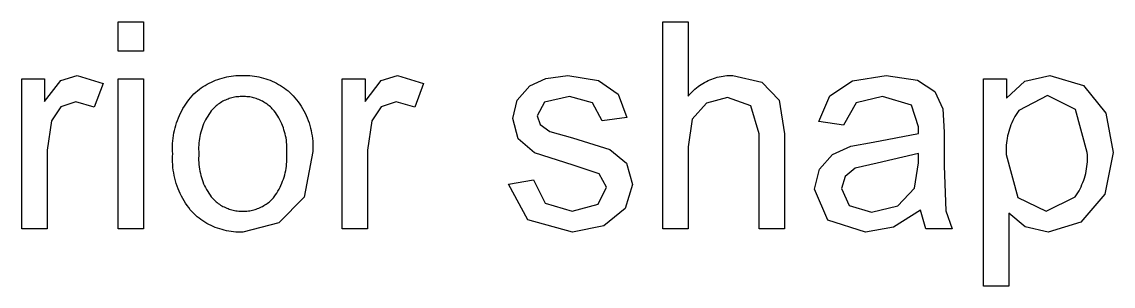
# Model space of a CAD drawing. Header units: inches. Extents: x 0 to 97, y -45 to 96.
# Drawn here: x 70.31 to 80.88, y -34.48 to -31.93 of the extents above; entities that cross this region are included whole.
import ezdxf

# ---------------------------------------------------------------- set-up
doc = ezdxf.new("R2010")
doc.units = ezdxf.units.IN
doc.header["$MEASUREMENT"] = 0
doc.layers.add('Information', color=7, linetype='Continuous', true_color=0x000000)

msp = doc.modelspace()

# ---------------------------------------------------------------- linework, layer by layer
at = {"layer": 'Information'}
for p, q in [((71.242, -32.21), (71.242, -31.928)), ((71.242, -31.928), (71.487, -31.928)), ((71.487, -31.928), (71.487, -32.21)), ((76.515, -33.927), (76.515, -31.928)), ((76.515, -31.928), (76.761, -31.928)), ((76.761, -31.928), (76.761, -32.645)), ((71.487, -32.21), (71.242, -32.21)), ((70.685, -32.495), (70.843, -32.446)), ((70.843, -32.446), (71.095, -32.525)), ((72.359, -32.45), (72.381, -32.448)), ((72.381, -32.448), (72.404, -32.447)), ((72.404, -32.447), (72.426, -32.446)), ((72.426, -32.446), (72.449, -32.446)), ((72.449, -32.446), (72.471, -32.446)), ((72.471, -32.446), (72.494, -32.446)), ((72.494, -32.446), (72.516, -32.447)), ((72.516, -32.447), (72.539, -32.449)), ((72.539, -32.449), (72.561, -32.452)), ((73.788, -32.495), (73.945, -32.446)), ((73.945, -32.446), (74.198, -32.525)), ((75.383, -32.476), (75.595, -32.446)), ((75.595, -32.446), (75.894, -32.495)), ((77.118, -32.45), (77.137, -32.448)), ((77.137, -32.448), (77.156, -32.447)), ((77.156, -32.447), (77.175, -32.446)), ((77.175, -32.446), (77.194, -32.446)), ((77.194, -32.446), (77.474, -32.51)), ((78.352, -32.497), (78.68, -32.446)), ((78.68, -32.446), (78.982, -32.49)), ((80.023, -32.501), (80.264, -32.446)), ((80.264, -32.446), (80.592, -32.542)), ((70.308, -33.927), (70.308, -32.479)), ((70.308, -32.479), (70.529, -32.479)), ((70.529, -32.479), (70.529, -32.698)), ((70.529, -32.698), (70.685, -32.495)), ((71.095, -32.525), (71.01, -32.753)), ((71.242, -33.927), (71.242, -32.479)), ((71.242, -32.479), (71.487, -32.479)), ((71.487, -32.479), (71.487, -33.927)), ((72.046, -32.566), (72.065, -32.554)), ((72.065, -32.554), (72.084, -32.542)), ((72.084, -32.542), (72.104, -32.531)), ((72.104, -32.531), (72.123, -32.52)), ((72.123, -32.52), (72.144, -32.51)), ((72.144, -32.51), (72.164, -32.501)), ((72.164, -32.501), (72.185, -32.492)), ((72.185, -32.492), (72.206, -32.485)), ((72.206, -32.485), (72.227, -32.477)), ((72.227, -32.477), (72.249, -32.471)), ((72.249, -32.471), (72.27, -32.465)), ((72.27, -32.465), (72.292, -32.46)), ((72.292, -32.46), (72.314, -32.456)), ((72.314, -32.456), (72.337, -32.453)), ((72.337, -32.453), (72.359, -32.45)), ((72.561, -32.452), (72.583, -32.456)), ((72.583, -32.456), (72.605, -32.46)), ((72.605, -32.46), (72.627, -32.465)), ((72.627, -32.465), (72.649, -32.471)), ((72.649, -32.471), (72.671, -32.477)), ((72.671, -32.477), (72.692, -32.484)), ((72.692, -32.484), (72.713, -32.492)), ((72.713, -32.492), (72.734, -32.501)), ((72.734, -32.501), (72.754, -32.511)), ((72.754, -32.511), (72.775, -32.521)), ((72.775, -32.521), (72.794, -32.532)), ((72.794, -32.532), (72.814, -32.543)), ((72.814, -32.543), (72.833, -32.556)), ((73.411, -33.927), (73.411, -32.479)), ((73.411, -32.479), (73.632, -32.479)), ((73.632, -32.479), (73.632, -32.698)), ((73.632, -32.698), (73.788, -32.495)), ((74.198, -32.525), (74.113, -32.753)), ((75.106, -32.684), (75.227, -32.547)), ((75.227, -32.547), (75.383, -32.476)), ((75.894, -32.495), (76.084, -32.628)), ((76.842, -32.566), (76.857, -32.554)), ((76.857, -32.554), (76.872, -32.543)), ((76.872, -32.543), (76.888, -32.533)), ((76.888, -32.533), (76.904, -32.523)), ((76.904, -32.523), (76.921, -32.513)), ((76.921, -32.513), (76.938, -32.504)), ((76.938, -32.504), (76.955, -32.496)), ((76.955, -32.496), (76.972, -32.489)), ((76.972, -32.489), (76.99, -32.482)), ((76.99, -32.482), (77.008, -32.475)), ((77.008, -32.475), (77.026, -32.469)), ((77.026, -32.469), (77.044, -32.464)), ((77.044, -32.464), (77.062, -32.46)), ((77.062, -32.46), (77.081, -32.456)), ((77.081, -32.456), (77.1, -32.453)), ((77.1, -32.453), (77.118, -32.45)), ((77.474, -32.51), (77.643, -32.685)), ((78.135, -32.643), (78.352, -32.497)), ((78.982, -32.49), (79.152, -32.6)), ((79.621, -34.482), (79.621, -32.479)), ((79.621, -32.479), (79.845, -32.479)), ((79.845, -32.479), (79.845, -32.667)), ((79.845, -32.667), (80.023, -32.501)), ((80.592, -32.542), (80.806, -32.811)), ((71.942, -32.663), (71.958, -32.644)), ((71.958, -32.644), (71.975, -32.625)), ((71.975, -32.625), (71.993, -32.607)), ((71.993, -32.607), (72.01, -32.593)), ((72.01, -32.593), (72.028, -32.579)), ((72.028, -32.579), (72.046, -32.566)), ((72.356, -32.659), (72.343, -32.662)), ((72.369, -32.656), (72.356, -32.659)), ((72.382, -32.654), (72.369, -32.656)), ((72.395, -32.652), (72.382, -32.654)), ((72.409, -32.651), (72.395, -32.652)), ((72.422, -32.65), (72.409, -32.651)), ((72.435, -32.649), (72.422, -32.65)), ((72.449, -32.649), (72.435, -32.649)), ((72.462, -32.649), (72.449, -32.649)), ((72.475, -32.65), (72.462, -32.649)), ((72.488, -32.651), (72.475, -32.65)), ((72.501, -32.652), (72.488, -32.651)), ((72.515, -32.654), (72.501, -32.652)), ((72.528, -32.656), (72.515, -32.654)), ((72.541, -32.659), (72.528, -32.656)), ((72.553, -32.662), (72.541, -32.659)), ((72.833, -32.556), (72.851, -32.568)), ((72.851, -32.568), (72.869, -32.582)), ((72.869, -32.582), (72.887, -32.596)), ((72.887, -32.596), (72.904, -32.611)), ((72.904, -32.611), (72.921, -32.626)), ((72.921, -32.626), (72.937, -32.642)), ((72.937, -32.642), (72.953, -32.661)), ((75.613, -32.648), (75.371, -32.704)), ((75.834, -32.711), (75.613, -32.648)), ((76.084, -32.628), (76.169, -32.853)), ((76.761, -32.645), (76.773, -32.631)), ((76.773, -32.631), (76.786, -32.617)), ((76.786, -32.617), (76.799, -32.603)), ((76.799, -32.603), (76.813, -32.59)), ((76.813, -32.59), (76.827, -32.578)), ((76.827, -32.578), (76.842, -32.566)), ((77.144, -32.658), (76.939, -32.714)), ((77.369, -32.741), (77.144, -32.658)), ((78.027, -32.892), (78.135, -32.643)), ((78.645, -32.649), (78.389, -32.71)), ((78.924, -32.733), (78.645, -32.649)), ((79.152, -32.6), (79.228, -32.767)), ((80.241, -32.639), (79.964, -32.785)), ((80.513, -32.776), (80.241, -32.639)), ((70.686, -32.748), (70.594, -32.883)), ((70.83, -32.7), (70.686, -32.748)), ((71.01, -32.753), (70.83, -32.7)), ((71.857, -32.788), (71.869, -32.766)), ((71.869, -32.766), (71.882, -32.744)), ((71.882, -32.744), (71.896, -32.723)), ((71.896, -32.723), (71.91, -32.703)), ((71.91, -32.703), (71.926, -32.682)), ((71.926, -32.682), (71.942, -32.663)), ((72.17, -32.758), (72.161, -32.767)), ((72.18, -32.749), (72.17, -32.758)), ((72.19, -32.74), (72.18, -32.749)), ((72.201, -32.732), (72.19, -32.74)), ((72.211, -32.724), (72.201, -32.732)), ((72.222, -32.716), (72.211, -32.724)), ((72.233, -32.709), (72.222, -32.716)), ((72.245, -32.702), (72.233, -32.709)), ((72.256, -32.696), (72.245, -32.702)), ((72.268, -32.689), (72.256, -32.696)), ((72.28, -32.684), (72.268, -32.689)), ((72.292, -32.679), (72.28, -32.684)), ((72.305, -32.674), (72.292, -32.679)), ((72.317, -32.669), (72.305, -32.674)), ((72.33, -32.665), (72.317, -32.669)), ((72.343, -32.662), (72.33, -32.665)), ((72.566, -32.666), (72.553, -32.662)), ((72.579, -32.67), (72.566, -32.666)), ((72.591, -32.674), (72.579, -32.67)), ((72.604, -32.679), (72.591, -32.674)), ((72.616, -32.684), (72.604, -32.679)), ((72.628, -32.69), (72.616, -32.684)), ((72.64, -32.696), (72.628, -32.69)), ((72.651, -32.703), (72.64, -32.696)), ((72.662, -32.71), (72.651, -32.703)), ((72.673, -32.717), (72.662, -32.71)), ((72.684, -32.725), (72.673, -32.717)), ((72.695, -32.733), (72.684, -32.725)), ((72.705, -32.741), (72.695, -32.733)), ((72.715, -32.75), (72.705, -32.741)), ((72.725, -32.759), (72.715, -32.75)), ((72.734, -32.768), (72.725, -32.759)), ((72.953, -32.661), (72.969, -32.681)), ((72.969, -32.681), (72.985, -32.701)), ((72.985, -32.701), (73, -32.722)), ((73, -32.722), (73.013, -32.744)), ((73.013, -32.744), (73.027, -32.766)), ((73.027, -32.766), (73.039, -32.788)), ((73.789, -32.748), (73.697, -32.883)), ((73.933, -32.7), (73.789, -32.748)), ((74.113, -32.753), (73.933, -32.7)), ((75.062, -32.863), (75.106, -32.684)), ((75.371, -32.704), (75.299, -32.835)), ((75.929, -32.885), (75.834, -32.711)), ((76.939, -32.714), (76.802, -32.868)), ((77.449, -33.009), (77.369, -32.741)), ((77.643, -32.685), (77.695, -33.009)), ((78.389, -32.71), (78.267, -32.925)), ((78.994, -32.944), (78.924, -32.733)), ((71.815, -32.88), (71.824, -32.856)), ((71.824, -32.856), (71.834, -32.833)), ((71.834, -32.833), (71.845, -32.81)), ((71.845, -32.81), (71.857, -32.788)), ((72.097, -32.858), (72.087, -32.876)), ((72.108, -32.84), (72.097, -32.858)), ((72.119, -32.822), (72.108, -32.84)), ((72.131, -32.804), (72.119, -32.822)), ((72.143, -32.787), (72.131, -32.804)), ((72.152, -32.777), (72.143, -32.787)), ((72.161, -32.767), (72.152, -32.777)), ((72.743, -32.778), (72.734, -32.768)), ((72.752, -32.788), (72.743, -32.778)), ((72.764, -32.804), (72.752, -32.788)), ((72.776, -32.821), (72.764, -32.804)), ((72.787, -32.839), (72.776, -32.821)), ((72.798, -32.857), (72.787, -32.839)), ((72.807, -32.875), (72.798, -32.857)), ((73.039, -32.788), (73.051, -32.811)), ((73.051, -32.811), (73.062, -32.834)), ((73.062, -32.834), (73.072, -32.857)), ((73.072, -32.857), (73.081, -32.881)), ((75.116, -33.058), (75.062, -32.863)), ((75.299, -32.835), (75.329, -32.921)), ((76.169, -32.853), (75.929, -32.885)), ((76.802, -32.868), (76.761, -33.135)), ((79.228, -32.767), (79.241, -32.993)), ((79.917, -32.862), (79.906, -32.882)), ((79.927, -32.842), (79.917, -32.862)), ((79.939, -32.823), (79.927, -32.842)), ((79.951, -32.804), (79.939, -32.823)), ((79.964, -32.785), (79.951, -32.804)), ((80.627, -33.191), (80.513, -32.776)), ((80.806, -32.811), (80.878, -33.192)), ((70.594, -32.883), (70.553, -33.169)), ((71.78, -33.002), (71.786, -32.977)), ((71.786, -32.977), (71.792, -32.952)), ((71.792, -32.952), (71.799, -32.928)), ((71.799, -32.928), (71.806, -32.904)), ((71.806, -32.904), (71.815, -32.88)), ((72.048, -32.974), (72.042, -32.994)), ((72.054, -32.954), (72.048, -32.974)), ((72.061, -32.934), (72.054, -32.954)), ((72.069, -32.915), (72.061, -32.934)), ((72.078, -32.895), (72.069, -32.915)), ((72.087, -32.876), (72.078, -32.895)), ((72.817, -32.893), (72.807, -32.875)), ((72.825, -32.912), (72.817, -32.893)), ((72.833, -32.931), (72.825, -32.912)), ((72.841, -32.951), (72.833, -32.931)), ((72.847, -32.97), (72.841, -32.951)), ((72.853, -32.99), (72.847, -32.97)), ((73.081, -32.881), (73.09, -32.905)), ((73.09, -32.905), (73.097, -32.93)), ((73.097, -32.93), (73.104, -32.954)), ((73.104, -32.954), (73.11, -32.979)), ((73.697, -32.883), (73.656, -33.169)), ((75.329, -32.921), (75.423, -32.986)), ((78.267, -32.925), (78.027, -32.892)), ((78.992, -33.008), (78.994, -32.944)), ((79.873, -32.966), (79.866, -32.988)), ((79.88, -32.945), (79.873, -32.966)), ((79.888, -32.923), (79.88, -32.945)), ((79.897, -32.903), (79.888, -32.923)), ((79.906, -32.882), (79.897, -32.903)), ((71.768, -33.102), (71.77, -33.077)), ((71.77, -33.077), (71.773, -33.052)), ((71.773, -33.052), (71.776, -33.026)), ((71.776, -33.026), (71.78, -33.002)), ((72.025, -33.077), (72.023, -33.098)), ((72.028, -33.056), (72.025, -33.077)), ((72.032, -33.035), (72.028, -33.056)), ((72.036, -33.015), (72.032, -33.035)), ((72.042, -32.994), (72.036, -33.015)), ((72.858, -33.01), (72.853, -32.99)), ((72.863, -33.03), (72.858, -33.01)), ((72.867, -33.05), (72.863, -33.03)), ((72.87, -33.071), (72.867, -33.05)), ((72.872, -33.091), (72.87, -33.071)), ((73.11, -32.979), (73.115, -33.004)), ((73.115, -33.004), (73.119, -33.03)), ((73.119, -33.03), (73.122, -33.055)), ((73.122, -33.055), (73.125, -33.08)), ((73.125, -33.08), (73.127, -33.106)), ((75.274, -33.195), (75.116, -33.058)), ((75.423, -32.986), (75.64, -33.049)), ((75.64, -33.049), (76.003, -33.163)), ((77.449, -33.927), (77.449, -33.009)), ((77.695, -33.009), (77.695, -33.927)), ((78.555, -33.092), (78.992, -33.008)), ((79.241, -32.993), (79.241, -33.32)), ((79.848, -33.076), (79.845, -33.098)), ((79.851, -33.054), (79.848, -33.076)), ((79.856, -33.031), (79.851, -33.054)), ((79.861, -33.009), (79.856, -33.031)), ((79.866, -32.988), (79.861, -33.009)), ((70.553, -33.169), (70.553, -33.927)), ((71.767, -33.127), (71.768, -33.102)), ((71.767, -33.152), (71.767, -33.127)), ((71.768, -33.178), (71.767, -33.152)), ((71.77, -33.203), (71.768, -33.178)), ((72.021, -33.119), (72.02, -33.14)), ((72.02, -33.14), (72.02, -33.161)), ((72.02, -33.161), (72.021, -33.182)), ((72.023, -33.098), (72.021, -33.119)), ((72.021, -33.182), (72.022, -33.203)), ((72.874, -33.112), (72.872, -33.091)), ((72.875, -33.133), (72.874, -33.112)), ((72.874, -33.195), (72.875, -33.174)), ((72.875, -33.153), (72.875, -33.133)), ((72.875, -33.174), (72.875, -33.153)), ((73.126, -33.182), (73.042, -33.622)), ((73.127, -33.157), (73.126, -33.182)), ((73.127, -33.106), (73.127, -33.131)), ((73.127, -33.131), (73.127, -33.157)), ((73.656, -33.169), (73.656, -33.927)), ((76.003, -33.163), (76.165, -33.292)), ((76.761, -33.135), (76.761, -33.927)), ((78.16, -33.21), (78.337, -33.129)), ((78.337, -33.129), (78.555, -33.092)), ((79.843, -33.121), (79.842, -33.143)), ((79.842, -33.143), (79.842, -33.166)), ((79.842, -33.166), (79.842, -33.189)), ((79.842, -33.189), (79.843, -33.211)), ((79.845, -33.098), (79.843, -33.121)), ((71.768, -33.229), (71.77, -33.203)), ((71.768, -33.256), (71.768, -33.229)), ((71.768, -33.282), (71.768, -33.256)), ((71.77, -33.308), (71.768, -33.282)), ((72.021, -33.224), (72.02, -33.245)), ((72.02, -33.245), (72.02, -33.266)), ((72.02, -33.266), (72.021, -33.287)), ((72.022, -33.203), (72.021, -33.224)), ((72.021, -33.287), (72.023, -33.308)), ((72.873, -33.302), (72.875, -33.28)), ((72.875, -33.216), (72.874, -33.195)), ((72.876, -33.238), (72.875, -33.216)), ((72.875, -33.28), (72.876, -33.259)), ((72.876, -33.259), (72.876, -33.238)), ((75.648, -33.313), (75.274, -33.195)), ((76.165, -33.292), (76.224, -33.501)), ((78.033, -33.351), (78.16, -33.21)), ((78.592, -33.293), (78.378, -33.342)), ((78.992, -33.2), (78.592, -33.293)), ((78.953, -33.536), (78.992, -33.29)), ((78.992, -33.29), (78.992, -33.2)), ((79.843, -33.211), (79.956, -33.624)), ((80.626, -33.304), (80.628, -33.281)), ((80.629, -33.213), (80.627, -33.191)), ((80.628, -33.281), (80.629, -33.259)), ((80.629, -33.236), (80.629, -33.213)), ((80.629, -33.259), (80.629, -33.236)), ((80.878, -33.192), (80.798, -33.592)), ((71.772, -33.335), (71.77, -33.308)), ((71.775, -33.361), (71.772, -33.335)), ((71.779, -33.387), (71.775, -33.361)), ((71.784, -33.413), (71.779, -33.387)), ((72.023, -33.308), (72.025, -33.329)), ((72.025, -33.329), (72.028, -33.35)), ((72.028, -33.35), (72.032, -33.371)), ((72.032, -33.371), (72.037, -33.392)), ((72.037, -33.392), (72.042, -33.412)), ((72.854, -33.407), (72.859, -33.387)), ((72.859, -33.387), (72.864, -33.366)), ((72.864, -33.366), (72.868, -33.344)), ((72.868, -33.344), (72.871, -33.323)), ((72.871, -33.323), (72.873, -33.302)), ((75.899, -33.397), (75.648, -33.313)), ((75.971, -33.527), (75.899, -33.397)), ((77.985, -33.545), (78.033, -33.351)), ((78.378, -33.342), (78.281, -33.422)), ((79.241, -33.32), (79.256, -33.753)), ((80.606, -33.415), (80.612, -33.393)), ((80.612, -33.393), (80.617, -33.371)), ((80.617, -33.371), (80.621, -33.349)), ((80.621, -33.349), (80.624, -33.326)), ((80.624, -33.326), (80.626, -33.304)), ((71.79, -33.439), (71.784, -33.413)), ((71.796, -33.464), (71.79, -33.439)), ((71.804, -33.49), (71.796, -33.464)), ((71.812, -33.515), (71.804, -33.49)), ((72.042, -33.412), (72.048, -33.432)), ((72.048, -33.432), (72.054, -33.452)), ((72.054, -33.452), (72.062, -33.472)), ((72.062, -33.472), (72.069, -33.492)), ((72.069, -33.492), (72.078, -33.511)), ((72.818, -33.508), (72.827, -33.488)), ((72.827, -33.488), (72.834, -33.469)), ((72.834, -33.469), (72.842, -33.448)), ((72.842, -33.448), (72.848, -33.428)), ((72.848, -33.428), (72.854, -33.407)), ((75.021, -33.495), (75.264, -33.456)), ((75.21, -33.842), (75.021, -33.495)), ((75.264, -33.456), (75.378, -33.68)), ((76.224, -33.501), (76.152, -33.733)), ((78.281, -33.422), (78.247, -33.538)), ((80.567, -33.521), (80.576, -33.501)), ((80.576, -33.501), (80.585, -33.48)), ((80.585, -33.48), (80.593, -33.458)), ((80.593, -33.458), (80.6, -33.437)), ((80.6, -33.437), (80.606, -33.415)), ((71.821, -33.54), (71.812, -33.515)), ((71.831, -33.564), (71.821, -33.54)), ((71.842, -33.588), (71.831, -33.564)), ((71.854, -33.612), (71.842, -33.588)), ((71.866, -33.635), (71.854, -33.612)), ((72.078, -33.511), (72.087, -33.53)), ((72.087, -33.53), (72.097, -33.549)), ((72.097, -33.549), (72.108, -33.567)), ((72.108, -33.567), (72.119, -33.585)), ((72.119, -33.585), (72.131, -33.602)), ((72.131, -33.602), (72.143, -33.619)), ((72.753, -33.619), (72.765, -33.601)), ((72.765, -33.601), (72.777, -33.583)), ((72.777, -33.583), (72.788, -33.565)), ((72.788, -33.565), (72.799, -33.546)), ((72.799, -33.546), (72.809, -33.527)), ((72.809, -33.527), (72.818, -33.508)), ((75.89, -33.689), (75.971, -33.527)), ((78.113, -33.843), (77.985, -33.545)), ((78.247, -33.538), (78.321, -33.702)), ((78.791, -33.705), (78.953, -33.536)), ((80.511, -33.619), (80.523, -33.601)), ((80.523, -33.601), (80.535, -33.581)), ((80.535, -33.581), (80.547, -33.562)), ((80.547, -33.562), (80.557, -33.542)), ((80.557, -33.542), (80.567, -33.521)), ((80.798, -33.592), (80.566, -33.865)), ((71.88, -33.658), (71.866, -33.635)), ((71.894, -33.68), (71.88, -33.658)), ((71.908, -33.702), (71.894, -33.68)), ((71.924, -33.723), (71.908, -33.702)), ((72.143, -33.619), (72.152, -33.629)), ((72.152, -33.629), (72.161, -33.639)), ((72.161, -33.639), (72.17, -33.649)), ((72.17, -33.649), (72.18, -33.658)), ((72.18, -33.658), (72.19, -33.666)), ((72.19, -33.666), (72.201, -33.675)), ((72.201, -33.675), (72.211, -33.683)), ((72.211, -33.683), (72.222, -33.691)), ((72.222, -33.691), (72.233, -33.698)), ((72.233, -33.698), (72.245, -33.705)), ((72.245, -33.705), (72.256, -33.711)), ((72.256, -33.711), (72.268, -33.717)), ((72.268, -33.717), (72.28, -33.723)), ((72.616, -33.723), (72.628, -33.717)), ((72.628, -33.717), (72.64, -33.711)), ((72.64, -33.711), (72.652, -33.704)), ((72.652, -33.704), (72.663, -33.697)), ((72.663, -33.697), (72.674, -33.69)), ((72.674, -33.69), (72.685, -33.682)), ((72.685, -33.682), (72.696, -33.674)), ((72.696, -33.674), (72.706, -33.666)), ((72.706, -33.666), (72.716, -33.657)), ((72.716, -33.657), (72.725, -33.648)), ((72.725, -33.648), (72.735, -33.639)), ((72.735, -33.639), (72.744, -33.629)), ((72.744, -33.629), (72.753, -33.619)), ((73.042, -33.622), (72.798, -33.871)), ((75.378, -33.68), (75.639, -33.758)), ((75.639, -33.758), (75.89, -33.689)), ((78.321, -33.702), (78.538, -33.767)), ((78.538, -33.767), (78.791, -33.705)), ((79.956, -33.624), (80.23, -33.758)), ((80.23, -33.758), (80.511, -33.619)), ((71.94, -33.744), (71.924, -33.723)), ((71.957, -33.765), (71.94, -33.744)), ((71.973, -33.781), (71.957, -33.765)), ((71.99, -33.796), (71.973, -33.781)), ((72.007, -33.811), (71.99, -33.796)), ((72.025, -33.825), (72.007, -33.811)), ((72.28, -33.723), (72.292, -33.728)), ((72.292, -33.728), (72.305, -33.733)), ((72.305, -33.733), (72.317, -33.738)), ((72.317, -33.738), (72.33, -33.742)), ((72.33, -33.742), (72.343, -33.745)), ((72.343, -33.745), (72.356, -33.749)), ((72.356, -33.749), (72.369, -33.751)), ((72.369, -33.751), (72.382, -33.753)), ((72.382, -33.753), (72.395, -33.755)), ((72.395, -33.755), (72.409, -33.757)), ((72.409, -33.757), (72.422, -33.757)), ((72.422, -33.757), (72.435, -33.758)), ((72.435, -33.758), (72.449, -33.758)), ((72.449, -33.758), (72.462, -33.758)), ((72.462, -33.758), (72.475, -33.757)), ((72.475, -33.757), (72.488, -33.756)), ((72.488, -33.756), (72.502, -33.755)), ((72.502, -33.755), (72.515, -33.753)), ((72.515, -33.753), (72.528, -33.751)), ((72.528, -33.751), (72.541, -33.748)), ((72.541, -33.748), (72.554, -33.745)), ((72.554, -33.745), (72.567, -33.742)), ((72.567, -33.742), (72.579, -33.738)), ((72.579, -33.738), (72.592, -33.733)), ((72.592, -33.733), (72.604, -33.728)), ((72.604, -33.728), (72.616, -33.723)), ((76.152, -33.733), (75.945, -33.9)), ((79.013, -33.748), (78.75, -33.912)), ((79.062, -33.927), (79.013, -33.748)), ((79.256, -33.753), (79.318, -33.927)), ((80.027, -33.908), (79.866, -33.777)), ((79.866, -33.777), (79.866, -34.482)), ((70.553, -33.927), (70.308, -33.927)), ((71.487, -33.927), (71.242, -33.927)), ((72.043, -33.838), (72.025, -33.825)), ((72.062, -33.851), (72.043, -33.838)), ((72.081, -33.863), (72.062, -33.851)), ((72.1, -33.875), (72.081, -33.863)), ((72.12, -33.886), (72.1, -33.875)), ((72.141, -33.896), (72.12, -33.886)), ((72.161, -33.906), (72.141, -33.896)), ((72.182, -33.914), (72.161, -33.906)), ((72.203, -33.922), (72.182, -33.914)), ((72.225, -33.929), (72.203, -33.922)), ((72.798, -33.871), (72.449, -33.96)), ((73.656, -33.927), (73.411, -33.927)), ((75.64, -33.96), (75.21, -33.842)), ((75.945, -33.9), (75.64, -33.96)), ((76.761, -33.927), (76.515, -33.927)), ((77.695, -33.927), (77.449, -33.927)), ((78.48, -33.96), (78.113, -33.843)), ((78.75, -33.912), (78.48, -33.96)), ((79.318, -33.927), (79.062, -33.927)), ((80.247, -33.96), (80.027, -33.908)), ((80.566, -33.865), (80.247, -33.96)), ((72.247, -33.936), (72.225, -33.929)), ((72.268, -33.942), (72.247, -33.936)), ((72.291, -33.947), (72.268, -33.942)), ((72.313, -33.951), (72.291, -33.947)), ((72.335, -33.954), (72.313, -33.951)), ((72.358, -33.957), (72.335, -33.954)), ((72.38, -33.959), (72.358, -33.957)), ((72.403, -33.96), (72.38, -33.959)), ((72.426, -33.96), (72.403, -33.96)), ((72.449, -33.96), (72.426, -33.96)), ((79.866, -34.482), (79.621, -34.482))]:
    msp.add_line(p, q, dxfattribs=at)

doc.saveas('drawing.dxf')
